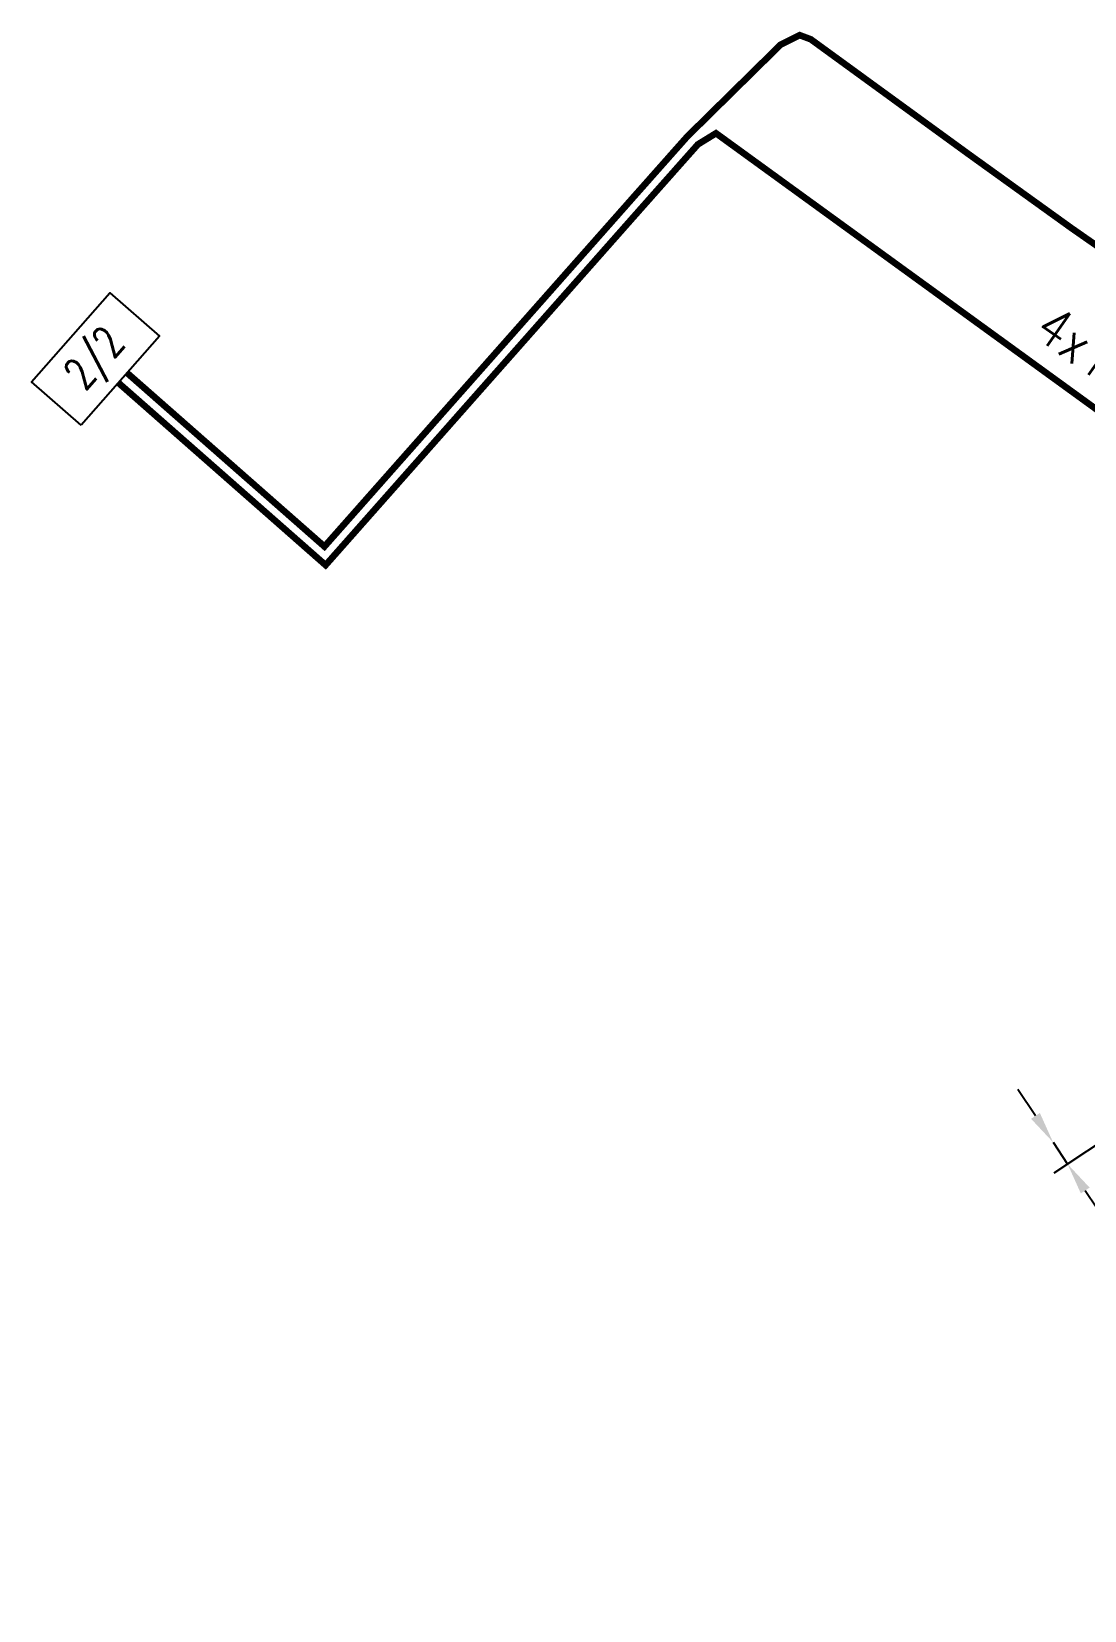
# Model space of a CAD drawing. Header units: millimetres. Extents: x 80000 to 81010, y 144000 to 145002.
# Drawn here: x 80329.8 to 80369.8, y 144603.9 to 144663.8 of the extents above; entities that cross this region are included whole.
import ezdxf
from ezdxf.enums import TextEntityAlignment as Align

# ---------------------------------------------------------------- set-up
doc = ezdxf.new("R2010")
doc.units = ezdxf.units.MM
doc.header["$PDMODE"] = 34
doc.linetypes.add('B_ST_AL', pattern=[2000, 1000, 1000])
doc.layers.get('0').update_dxf_attribs({"linetype": 'CONTINUOUS'})
doc.layers.get('Defpoints').update_dxf_attribs({"linetype": 'CONTINUOUS'})
doc.layers.add('B_100', color=3, linetype='CONTINUOUS')
doc.layers.add('B_310', color=7, linetype='CONTINUOUS')
doc.styles.add('M_ROMANS', font='ROMANS.shx', dxfattribs={"width": 0.75})
doc.styles.get("Standard").update_dxf_attribs({"font": 'romans.shx', "width": 0.85})
doc.dimstyles.get("Standard").update_dxf_attribs({"dimtxt": 1.5, "dimasz": 1.2, "dimexe": 0.625, "dimexo": 0.625, "dimgap": 0.25, "dimtad": 1, "dimdec": 1, "dimzin": 0, "dimdsep": 46, "dimtxsty": 'Standard', "dimcen": -0.5, "dimadec": 0, "dimazin": 0, "dimtfac": 1, "dimtdec": 1, "dimtmove": 0, "dimatfit": 3, "dimfxl": 0, "dimtolj": 1, "dimtzin": 0, "dimarcsym": 0})

# ---------------------------------------------------------------- blocks, each defined once
blk = doc.blocks.new('B_310_02')
at = {"color": 0, "linetype": 'Continuous', "flags": 128}
blk.add_lwpolyline([(-2.25, -1.25), (-2.25, 1.25), (2.25, 1.25), (2.25, -1.25)], close=True, dxfattribs=at)
at = {"color": 0, "linetype": 'Continuous', "style": 'M_ROMANS', "width": 0.75}
blk.add_text('2/2', height=1.2, dxfattribs=at).set_placement((0, 0), align=Align.MIDDLE)
at = {"color": 0, "linetype": 'Continuous', "style": 'M_ROMANS', "width": 0.75, "flags": 3}
for tag, p in [('DEF_LEG', (0, -5)), ('DEF_COUP', (0, -7.5)), ('DEF_TYPE', (0, -10))]:
    blk.add_attdef(tag, text='', height=1.2, dxfattribs=at).set_placement(p, align=Align.MIDDLE)
blk = doc.blocks.new('*D932')
at = {"layer": 'B_100', "color": 0, "linetype": 'Continuous', "lineweight": -2, "transparency": 16777216}
for p, q in [((80367.908, 144622.689), (80367.242, 144623.687)), ((80371.166, 144622.217), (80368.609, 144620.512)), ((80368.574, 144621.691), (80369.129, 144620.859)), ((80369.794, 144619.86), (80372.119, 144616.375))]:
    blk.add_line(p, q, dxfattribs=at)
at = {"layer": 'B_100', "color": 0, "linetype": 'Continuous', "transparency": 16777216}
for points in [[(80368.075, 144622.8), (80367.742, 144622.578), (80368.574, 144621.691)], [(80369.961, 144619.971), (80369.628, 144619.749), (80369.129, 144620.859)]]:
    blk.add_solid(points, dxfattribs=at)
at = {"layer": 'Defpoints', "color": 0, "linetype": 'Continuous', "transparency": 16777216}
for p in [(80371.686, 144622.564), (80368.574, 144621.691), (80368.574, 144621.691)]:
    blk.add_point(p, dxfattribs=at)
at = {"layer": 'B_100', "color": 0, "linetype": 'Continuous', "transparency": 16777216, "insert": (80372.121, 144618.173), "char_height": 1.5, "attachment_point": 5, "rotation": 303.69613}
blk.add_mtext('\\A1;1.0', dxfattribs=at)

msp = doc.modelspace()

# ---------------------------------------------------------------- linework, layer by layer
at = {"layer": 'B_100', "linetype": 'B_ST_AL', "flags": 128}
msp.add_lwpolyline([(80411.524, 144604.047, 0.25, 0.25, 0), (80413.831, 144605.403, 0.25, 0.25, 0), (80407.19, 144612.249, 0.25, 0.25, 0), (80407.077, 144612.396, 0.25, 0.25, 0), (80413.64, 144617.001, 0.25, 0.25, 0), (80413.895, 144617.32, 0.25, 0.25, 0), (80419.412, 144622.856, 0.25, 0.25, 0), (80419.621, 144623.378, 0.25, 0.25, 0), (80409.17, 144629.54, 0.25, 0.25, 0), (80396.975, 144636.828, 0.25, 0.25, 0), (80387.568, 144643.303, 0.25, 0.25, 0), (80377.692, 144650.51, 0.25, 0.25, 0), (80369.257, 144656.396, 0.25, 0.25, 0), (80365.337, 144659.216, 0.25, 0.25, 0), (80359.38, 144663.55, 0.25, 0.25, 0), (80358.962, 144663.707, 0.25, 0.25, 0), (80358.23, 144663.341, 0.25, 0.25, 0), (80354.683, 144659.849, 0.25, 0.25, 0), (80352.658, 144657.566, 0.25, 0.25, 0), (80340.925, 144644.299, 0.25, 0.25, 0), (80333.434, 144650.889, 0, 0, 0)], format="xyseb", dxfattribs=at)
at = {"layer": 'B_100', "linetype": 'B_ST_AL', "const_width": 0.25, "flags": 128}
msp.add_lwpolyline([(80386.279, 144637.853), (80369.116, 144650.308), (80355.783, 144659.984), (80355.096, 144659.561), (80353.032, 144657.235), (80340.969, 144643.594), (80333.104, 144650.514)], dxfattribs=at)

# ---------------------------------------------------------------- block references
at = {"layer": 'B_310', "linetype": 'ByBlock', "rotation": 48.65752140547965}
msp.add_blockref('B_310_02', (80332.235, 144651.419), dxfattribs=at)

# ---------------------------------------------------------------- texts
at = {"layer": 'B_100', "linetype": 'Continuous', "width": 0.85}
msp.add_text('4x150Al Sans repérage', height=1.5, rotation=324.80095, dxfattribs=at).set_placement((80367.772, 144652.322))

# ---------------------------------------------------------------- dimensions: what is measured, and where the dimension line sits
at = {"layer": 'B_100', "linetype": 'Continuous'}
dim = msp.add_linear_dim(base=(80368.574, 144621.691), p1=(80371.686, 144622.564), p2=(80368.574, 144621.691), angle=303.69613, dimstyle='Standard', override={"dimfxl": 1.25}, dxfattribs=at)
dim.commit()
dim.dimension.update_dxf_attribs({"geometry": '*D932', "text_midpoint": (80371.289, 144617.618), "dimtype": 160})

doc.saveas('drawing.dxf')
